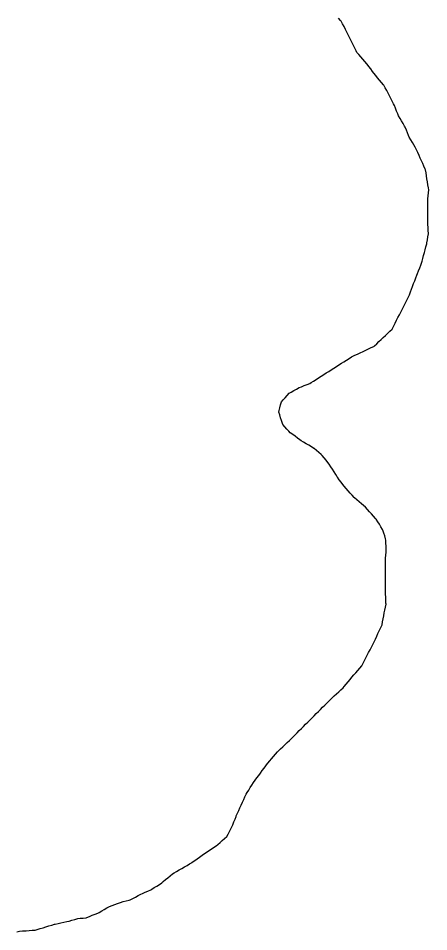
# Model space of a CAD drawing. Header units: millimetres. Extents: x 0 to 3094, y 578 to 2491.
# Drawn here: x 1405.1 to 1541.8, y 1329.4 to 1633.6 of the extents above; entities that cross this region are included whole.
import ezdxf

# ---------------------------------------------------------------- set-up
doc = ezdxf.new("R2010")
doc.units = ezdxf.units.MM
doc.layers.add('ALL_ISLANDS', color=7, linetype='Continuous')
doc.layers.add('OUTLINE_ISLAND_02', color=7, linetype='Continuous')

msp = doc.modelspace()

# ---------------------------------------------------------------- linework, layer by layer
at = {"layer": 'ALL_ISLANDS'}
msp.add_lwpolyline([(1404.5863, 1329.4194), (1405.5771, 1329.5552), (1406.5678, 1329.691), (1406.72, 1329.7009), (1407.718, 1329.7655), (1408.7159, 1329.8302), (1409.7138, 1329.8948), (1410.7117, 1329.9595), (1411.455, 1330.184), (1412.4123, 1330.4731), (1413.3695, 1330.7622), (1414.3268, 1331.0514), (1415.2841, 1331.3405), (1416.2414, 1331.6296), (1417.1987, 1331.9188), (1417.369, 1331.9547), (1418.3475, 1332.1611), (1419.326, 1332.3674), (1420.3044, 1332.5738), (1421.2829, 1332.7801), (1422.0156, 1332.9861), (1422.9783, 1333.2566), (1423.941, 1333.5272), (1424.9037, 1333.7978), (1425.7533, 1333.8848), (1426.7482, 1333.9866), (1427.743, 1334.0883), (1427.8979, 1334.1511), (1428.8247, 1334.5266), (1429.7516, 1334.902), (1430.6784, 1335.2775), (1431.6053, 1335.6529), (1432.0148, 1335.8786), (1432.8906, 1336.3612), (1433.7665, 1336.8438), (1434.6423, 1337.3264), (1435.5181, 1337.809), (1436.3361, 1338.1247), (1437.269, 1338.4848), (1438.2019, 1338.8449), (1439.1349, 1339.205), (1440.0881, 1339.4327), (1441.0608, 1339.6651), (1442.0334, 1339.8974), (1442.3301, 1340.0516), (1443.2173, 1340.5129), (1444.1046, 1340.9742), (1444.9918, 1341.4354), (1445.8791, 1341.8967), (1446.4558, 1342.1484), (1447.3724, 1342.5483), (1448.2889, 1342.9482), (1449.2055, 1343.3482), (1449.5613, 1343.5747), (1450.4049, 1344.1117), (1451.2484, 1344.6487), (1452.092, 1345.1857), (1452.9356, 1345.7227), (1453.4047, 1346.116), (1454.171, 1346.7585), (1454.9373, 1347.4009), (1455.7036, 1348.0434), (1456.4699, 1348.6859), (1456.9727, 1348.9791), (1457.8366, 1349.4827), (1458.7005, 1349.9864), (1459.5644, 1350.4901), (1460.4282, 1350.9938), (1461.2921, 1351.4974), (1462.156, 1352.0011), (1463.0199, 1352.5048), (1463.0565, 1352.5314), (1463.865, 1353.1199), (1464.6734, 1353.7085), (1465.4819, 1354.297), (1466.2904, 1354.8856), (1467.0988, 1355.4741), (1467.652, 1355.8377), (1468.4877, 1356.3869), (1469.3234, 1356.9361), (1470.1591, 1357.4853), (1470.9948, 1358.0345), (1471.5283, 1358.506), (1472.2776, 1359.1683), (1473.0269, 1359.8305), (1473.7762, 1360.4927), (1474.5255, 1361.155), (1474.9514, 1361.9565), (1475.4205, 1362.8396), (1475.8897, 1363.7227), (1476.3589, 1364.6058), (1476.5306, 1365.0367), (1476.901, 1365.9656), (1477.2714, 1366.8945), (1477.6417, 1367.8233), (1477.7057, 1367.9663), (1478.1138, 1368.8793), (1478.5219, 1369.7922), (1478.93, 1370.7052), (1479.3381, 1371.6181), (1479.7462, 1372.531), (1480.1543, 1373.444), (1480.5624, 1374.3569), (1480.9705, 1375.2698), (1481.28, 1375.7499), (1481.8219, 1376.5904), (1482.3638, 1377.4308), (1482.9057, 1378.2713), (1483.4475, 1379.1117), (1483.9865, 1379.843), (1484.5798, 1380.6479), (1485.1731, 1381.4529), (1485.7665, 1382.2579), (1486.3598, 1383.0629), (1486.9531, 1383.8678), (1487.5464, 1384.6728), (1488.1397, 1385.4778), (1488.171, 1385.5152), (1488.8123, 1386.2825), (1489.4536, 1387.0498), (1490.0949, 1387.8171), (1490.7362, 1388.5844), (1491.3775, 1389.3517), (1491.7088, 1389.6621), (1492.4387, 1390.3457), (1493.1686, 1391.0293), (1493.8984, 1391.7129), (1494.6283, 1392.3965), (1495.3581, 1393.0801), (1495.84, 1393.5615), (1496.5475, 1394.2683), (1497.255, 1394.975), (1497.9625, 1395.6817), (1498.6699, 1396.3885), (1499.3774, 1397.0952), (1500.0849, 1397.802), (1500.7923, 1398.5087), (1501.4998, 1399.2155), (1502.2073, 1399.9222), (1502.9148, 1400.6289), (1503.6222, 1401.3357), (1504.3297, 1402.0424), (1505.0372, 1402.7492), (1505.7446, 1403.4559), (1506.4521, 1404.1627), (1507.1596, 1404.8694), (1507.867, 1405.5761), (1508.5745, 1406.2829), (1509.282, 1406.9896), (1509.5827, 1407.2667), (1510.3181, 1407.9444), (1511.0535, 1408.622), (1511.7889, 1409.2996), (1512.5243, 1409.9773), (1513.2597, 1410.6549), (1513.638, 1411.1037), (1514.2825, 1411.8683), (1514.9271, 1412.6329), (1515.5716, 1413.3975), (1516.2161, 1414.1621), (1516.8606, 1414.9267), (1517.5051, 1415.6913), (1518.1496, 1416.4559), (1518.7942, 1417.2205), (1519.4387, 1417.9851), (1519.9002, 1418.8658), (1520.3644, 1419.7516), (1520.8285, 1420.6374), (1521.2926, 1421.5231), (1521.7568, 1422.4089), (1522.2209, 1423.2946), (1522.6851, 1424.1804), (1522.6959, 1424.2028), (1523.1296, 1425.1039), (1523.5634, 1426.0049), (1523.9972, 1426.9059), (1524.4309, 1427.8069), (1524.8647, 1428.708), (1525.2985, 1429.609), (1525.7322, 1430.51), (1526.166, 1431.411), (1526.2112, 1431.6435), (1526.4023, 1432.6251), (1526.5933, 1433.6067), (1526.7843, 1434.5882), (1526.9753, 1435.5698), (1527.1664, 1436.5514), (1527.3574, 1437.533), (1527.5484, 1438.5146), (1527.5307, 1438.8633), (1527.48, 1439.862), (1527.4293, 1440.8607), (1527.3786, 1441.8594), (1527.3779, 1442.037), (1527.3743, 1443.037), (1527.3706, 1444.037), (1527.367, 1445.037), (1527.3633, 1446.037), (1527.3597, 1447.037), (1527.356, 1448.0369), (1527.3523, 1449.0369), (1527.3487, 1450.0369), (1527.345, 1451.0369), (1527.3414, 1452.0369), (1527.3377, 1453.0369), (1527.4065, 1453.808), (1527.4954, 1454.804), (1527.5844, 1455.8001), (1527.5842, 1455.806), (1527.5667, 1456.8059), (1527.5491, 1457.8057), (1527.5315, 1458.8055), (1527.5139, 1459.8054), (1527.3766, 1460.2734), (1527.0951, 1461.233), (1526.8137, 1462.1926), (1526.5322, 1463.1522), (1526.3881, 1463.3902), (1525.8702, 1464.2456), (1525.3524, 1465.1011), (1524.8345, 1465.9565), (1524.3166, 1466.812), (1524.085, 1467.0679), (1523.4141, 1467.8095), (1522.7431, 1468.551), (1522.0722, 1469.2925), (1521.4013, 1470.034), (1520.7303, 1470.7755), (1520.0948, 1471.3137), (1519.3317, 1471.96), (1518.5686, 1472.6063), (1517.8055, 1473.2526), (1517.0424, 1473.8988), (1516.9201, 1474.0349), (1516.2514, 1474.7784), (1515.5827, 1475.522), (1514.9141, 1476.2655), (1514.2454, 1477.0091), (1513.5767, 1477.7526), (1513.149, 1478.3431), (1512.5625, 1479.153), (1511.9759, 1479.9629), (1511.3893, 1480.7728), (1511.323, 1480.8787), (1510.792, 1481.726), (1510.2609, 1482.5734), (1509.7299, 1483.4208), (1509.1989, 1484.2681), (1508.6679, 1485.1155), (1508.2058, 1485.68), (1507.5723, 1486.4537), (1506.9388, 1487.2275), (1506.3054, 1488.0013), (1505.9084, 1488.346), (1505.1534, 1489.0017), (1504.3983, 1489.6573), (1503.6433, 1490.313), (1503.5375, 1490.3767), (1502.6808, 1490.8924), (1501.824, 1491.4082), (1500.9673, 1491.9239), (1500.1106, 1492.4396), (1499.2538, 1492.9554), (1498.891, 1493.2208), (1498.084, 1493.8114), (1497.277, 1494.4019), (1496.47, 1494.9925), (1495.663, 1495.583), (1495.1889, 1496.1012), (1494.5137, 1496.8389), (1493.8386, 1497.5766), (1493.1635, 1498.3143), (1493.056, 1498.6638), (1492.7619, 1499.6196), (1492.4678, 1500.5754), (1492.1738, 1501.5312), (1491.8797, 1502.487), (1491.9938, 1502.956), (1492.2301, 1503.9277), (1492.4664, 1504.8993), (1492.7027, 1505.871), (1493.283, 1506.5087), (1493.956, 1507.2483), (1494.629, 1507.988), (1495.302, 1508.7276), (1496.0152, 1509.1334), (1496.8843, 1509.628), (1497.7534, 1510.1226), (1498.6226, 1510.6172), (1499.381, 1510.9193), (1500.31, 1511.2893), (1501.239, 1511.6594), (1502.168, 1512.0295), (1502.5782, 1512.2899), (1503.4225, 1512.8259), (1504.2667, 1513.3618), (1505.1109, 1513.8978), (1505.9552, 1514.4338), (1506.7994, 1514.9697), (1507.6437, 1515.5057), (1508.4879, 1516.0417), (1509.3321, 1516.5776), (1510.1764, 1517.1136), (1511.0206, 1517.6496), (1511.8649, 1518.1855), (1512.7091, 1518.7215), (1513.5533, 1519.2575), (1514.3976, 1519.7934), (1515.2418, 1520.3294), (1516.086, 1520.8653), (1516.2741, 1520.9536), (1517.1793, 1521.3786), (1518.0845, 1521.8036), (1518.9897, 1522.2286), (1519.8949, 1522.6536), (1520.8001, 1523.0786), (1521.7052, 1523.5036), (1522.6104, 1523.9286), (1523.5156, 1524.3536), (1523.7363, 1524.563), (1524.4618, 1525.2512), (1525.1873, 1525.9394), (1525.9128, 1526.6277), (1526.6382, 1527.3159), (1527.3637, 1528.0042), (1528.0892, 1528.6924), (1528.8147, 1529.3806), (1529.5402, 1530.0689), (1529.6924, 1530.3645), (1530.1502, 1531.2535), (1530.6081, 1532.1426), (1531.0659, 1533.0316), (1531.5238, 1533.9206), (1531.9816, 1534.8097), (1532.4394, 1535.6987), (1532.8973, 1536.5877), (1533.3551, 1537.4768), (1533.813, 1538.3658), (1534.2708, 1539.2548), (1534.7286, 1540.1439), (1535.1865, 1541.0329), (1535.3703, 1541.5354), (1535.7139, 1542.4746), (1536.0575, 1543.4137), (1536.4012, 1544.3528), (1536.7448, 1545.2919), (1537.0884, 1546.231), (1537.432, 1547.1701), (1537.7756, 1548.1092), (1538.0024, 1548.6463), (1538.3914, 1549.5676), (1538.7805, 1550.4888), (1539.1695, 1551.41), (1539.2567, 1551.7272), (1539.5217, 1552.6914), (1539.7867, 1553.6557), (1540.0517, 1554.6199), (1540.3167, 1555.5842), (1540.5817, 1556.5484), (1540.8467, 1557.5127), (1541.1117, 1558.4769), (1541.1712, 1558.8436), (1541.3313, 1559.8307), (1541.4914, 1560.8178), (1541.6515, 1561.8049), (1541.6428, 1561.989), (1541.5954, 1562.9879), (1541.5481, 1563.9868), (1541.5008, 1564.9856), (1541.4535, 1565.9845), (1541.4526, 1566.8313), (1541.4516, 1567.8313), (1541.4506, 1568.8313), (1541.4496, 1569.8313), (1541.4486, 1570.8313), (1541.4476, 1571.8313), (1541.4466, 1572.8313), (1541.5015, 1573.468), (1541.5875, 1574.4642), (1541.6734, 1575.4605), (1541.7594, 1576.4568), (1541.6448, 1577.1842), (1541.4891, 1578.172), (1541.3335, 1579.1599), (1541.1778, 1580.1477), (1541.0222, 1581.1355), (1540.8665, 1582.1233), (1540.7109, 1583.1111), (1540.5763, 1583.4109), (1540.1668, 1584.3233), (1539.7574, 1585.2356), (1539.3479, 1586.1479), (1538.9384, 1587.0602), (1538.529, 1587.9726), (1538.1195, 1588.8849), (1537.71, 1589.7972), (1537.3006, 1590.7095), (1536.846, 1591.4504), (1536.3231, 1592.3028), (1535.8002, 1593.1552), (1535.2773, 1594.0076), (1535.0569, 1594.556), (1534.684, 1595.4839), (1534.3111, 1596.4118), (1533.9382, 1597.3396), (1533.728, 1597.696), (1533.2198, 1598.5572), (1532.7117, 1599.4185), (1532.2035, 1600.2798), (1531.6954, 1601.141), (1531.4427, 1601.7794), (1531.0746, 1602.7092), (1530.7065, 1603.639), (1530.3385, 1604.5688), (1530.0615, 1605.1041), (1529.602, 1605.9923), (1529.1424, 1606.8804), (1528.6828, 1607.7686), (1528.2233, 1608.6567), (1527.7637, 1609.5449), (1527.3042, 1610.433), (1526.8446, 1611.3212), (1526.6876, 1611.5074), (1526.0432, 1612.2721), (1525.3988, 1613.0368), (1524.7543, 1613.8014), (1524.1099, 1614.5661), (1523.4655, 1615.3307), (1523.0257, 1615.9408), (1522.4409, 1616.752), (1521.8562, 1617.5632), (1521.2714, 1618.3744), (1521.1593, 1618.5024), (1520.5007, 1619.2549), (1519.8421, 1620.0074), (1519.1834, 1620.7599), (1518.5248, 1621.5123), (1517.8662, 1622.2648), (1517.602, 1622.79), (1517.1527, 1623.6833), (1516.7034, 1624.5767), (1516.254, 1625.4701), (1515.8047, 1626.3634), (1515.3553, 1627.2568), (1514.906, 1628.1501), (1514.4566, 1629.0435), (1514.0073, 1629.9369), (1513.558, 1630.8302), (1513.1086, 1631.7236), (1512.6593, 1632.6169), (1512.4028, 1632.9182), (1511.7546, 1633.6796)], dxfattribs=at)
at = {"layer": 'OUTLINE_ISLAND_02'}
msp.add_lwpolyline([(1404.5863, 1329.4194), (1405.5771, 1329.5552), (1406.5678, 1329.691), (1406.72, 1329.7009), (1407.718, 1329.7655), (1408.7159, 1329.8302), (1409.7138, 1329.8948), (1410.7117, 1329.9595), (1411.455, 1330.184), (1412.4123, 1330.4731), (1413.3695, 1330.7622), (1414.3268, 1331.0514), (1415.2841, 1331.3405), (1416.2414, 1331.6296), (1417.1987, 1331.9188), (1417.369, 1331.9547), (1418.3475, 1332.1611), (1419.326, 1332.3674), (1420.3044, 1332.5738), (1421.2829, 1332.7801), (1422.0156, 1332.9861), (1422.9783, 1333.2566), (1423.941, 1333.5272), (1424.9037, 1333.7978), (1425.7533, 1333.8848), (1426.7482, 1333.9866), (1427.743, 1334.0883), (1427.8979, 1334.1511), (1428.8247, 1334.5266), (1429.7516, 1334.902), (1430.6784, 1335.2775), (1431.6053, 1335.6529), (1432.0148, 1335.8786), (1432.8906, 1336.3612), (1433.7665, 1336.8438), (1434.6423, 1337.3264), (1435.5181, 1337.809), (1436.3361, 1338.1247), (1437.269, 1338.4848), (1438.2019, 1338.8449), (1439.1349, 1339.205), (1440.0881, 1339.4327), (1441.0608, 1339.6651), (1442.0334, 1339.8974), (1442.3301, 1340.0516), (1443.2173, 1340.5129), (1444.1046, 1340.9742), (1444.9918, 1341.4354), (1445.8791, 1341.8967), (1446.4558, 1342.1484), (1447.3724, 1342.5483), (1448.2889, 1342.9482), (1449.2055, 1343.3482), (1449.5613, 1343.5747), (1450.4049, 1344.1117), (1451.2484, 1344.6487), (1452.092, 1345.1857), (1452.9356, 1345.7227), (1453.4047, 1346.116), (1454.171, 1346.7585), (1454.9373, 1347.4009), (1455.7036, 1348.0434), (1456.4699, 1348.6859), (1456.9727, 1348.9791), (1457.8366, 1349.4827), (1458.7005, 1349.9864), (1459.5644, 1350.4901), (1460.4282, 1350.9938), (1461.2921, 1351.4974), (1462.156, 1352.0011), (1463.0199, 1352.5048), (1463.0565, 1352.5314), (1463.865, 1353.1199), (1464.6734, 1353.7085), (1465.4819, 1354.297), (1466.2904, 1354.8856), (1467.0988, 1355.4741), (1467.652, 1355.8377), (1468.4877, 1356.3869), (1469.3234, 1356.9361), (1470.1591, 1357.4853), (1470.9948, 1358.0345), (1471.5283, 1358.506), (1472.2776, 1359.1683), (1473.0269, 1359.8305), (1473.7762, 1360.4927), (1474.5255, 1361.155), (1474.9514, 1361.9565), (1475.4205, 1362.8396), (1475.8897, 1363.7227), (1476.3589, 1364.6058), (1476.5306, 1365.0367), (1476.901, 1365.9656), (1477.2714, 1366.8945), (1477.6417, 1367.8233), (1477.7057, 1367.9663), (1478.1138, 1368.8793), (1478.5219, 1369.7922), (1478.93, 1370.7052), (1479.3381, 1371.6181), (1479.7462, 1372.531), (1480.1543, 1373.444), (1480.5624, 1374.3569), (1480.9705, 1375.2698), (1481.28, 1375.7499), (1481.8219, 1376.5904), (1482.3638, 1377.4308), (1482.9057, 1378.2713), (1483.4475, 1379.1117), (1483.9865, 1379.843), (1484.5798, 1380.6479), (1485.1731, 1381.4529), (1485.7665, 1382.2579), (1486.3598, 1383.0629), (1486.9531, 1383.8678), (1487.5464, 1384.6728), (1488.1397, 1385.4778), (1488.171, 1385.5152), (1488.8123, 1386.2825), (1489.4536, 1387.0498), (1490.0949, 1387.8171), (1490.7362, 1388.5844), (1491.3775, 1389.3517), (1491.7088, 1389.6621), (1492.4387, 1390.3457), (1493.1686, 1391.0293), (1493.8984, 1391.7129), (1494.6283, 1392.3965), (1495.3581, 1393.0801), (1495.84, 1393.5615), (1496.5475, 1394.2683), (1497.255, 1394.975), (1497.9625, 1395.6817), (1498.6699, 1396.3885), (1499.3774, 1397.0952), (1500.0849, 1397.802), (1500.7923, 1398.5087), (1501.4998, 1399.2155), (1502.2073, 1399.9222), (1502.9148, 1400.6289), (1503.6222, 1401.3357), (1504.3297, 1402.0424), (1505.0372, 1402.7492), (1505.7446, 1403.4559), (1506.4521, 1404.1627), (1507.1596, 1404.8694), (1507.867, 1405.5761), (1508.5745, 1406.2829), (1509.282, 1406.9896), (1509.5827, 1407.2667), (1510.3181, 1407.9444), (1511.0535, 1408.622), (1511.7889, 1409.2996), (1512.5243, 1409.9773), (1513.2597, 1410.6549), (1513.638, 1411.1037), (1514.2825, 1411.8683), (1514.9271, 1412.6329), (1515.5716, 1413.3975), (1516.2161, 1414.1621), (1516.8606, 1414.9267), (1517.5051, 1415.6913), (1518.1496, 1416.4559), (1518.7942, 1417.2205), (1519.4387, 1417.9851), (1519.9002, 1418.8658), (1520.3644, 1419.7516), (1520.8285, 1420.6374), (1521.2926, 1421.5231), (1521.7568, 1422.4089), (1522.2209, 1423.2946), (1522.6851, 1424.1804), (1522.6959, 1424.2028), (1523.1296, 1425.1039), (1523.5634, 1426.0049), (1523.9972, 1426.9059), (1524.4309, 1427.8069), (1524.8647, 1428.708), (1525.2985, 1429.609), (1525.7322, 1430.51), (1526.166, 1431.411), (1526.2112, 1431.6435), (1526.4023, 1432.6251), (1526.5933, 1433.6067), (1526.7843, 1434.5882), (1526.9753, 1435.5698), (1527.1664, 1436.5514), (1527.3574, 1437.533), (1527.5484, 1438.5146), (1527.5307, 1438.8633), (1527.48, 1439.862), (1527.4293, 1440.8607), (1527.3786, 1441.8594), (1527.3779, 1442.037), (1527.3743, 1443.037), (1527.3706, 1444.037), (1527.367, 1445.037), (1527.3633, 1446.037), (1527.3597, 1447.037), (1527.356, 1448.0369), (1527.3523, 1449.0369), (1527.3487, 1450.0369), (1527.345, 1451.0369), (1527.3414, 1452.0369), (1527.3377, 1453.0369), (1527.4065, 1453.808), (1527.4954, 1454.804), (1527.5844, 1455.8001), (1527.5842, 1455.806), (1527.5667, 1456.8059), (1527.5491, 1457.8057), (1527.5315, 1458.8055), (1527.5139, 1459.8054), (1527.3766, 1460.2734), (1527.0951, 1461.233), (1526.8137, 1462.1926), (1526.5322, 1463.1522), (1526.3881, 1463.3902), (1525.8702, 1464.2456), (1525.3524, 1465.1011), (1524.8345, 1465.9565), (1524.3166, 1466.812), (1524.085, 1467.0679), (1523.4141, 1467.8095), (1522.7431, 1468.551), (1522.0722, 1469.2925), (1521.4013, 1470.034), (1520.7303, 1470.7755), (1520.0948, 1471.3137), (1519.3317, 1471.96), (1518.5686, 1472.6063), (1517.8055, 1473.2526), (1517.0424, 1473.8988), (1516.9201, 1474.0349), (1516.2514, 1474.7784), (1515.5827, 1475.522), (1514.9141, 1476.2655), (1514.2454, 1477.0091), (1513.5767, 1477.7526), (1513.149, 1478.3431), (1512.5625, 1479.153), (1511.9759, 1479.9629), (1511.3893, 1480.7728), (1511.323, 1480.8787), (1510.792, 1481.726), (1510.2609, 1482.5734), (1509.7299, 1483.4208), (1509.1989, 1484.2681), (1508.6679, 1485.1155), (1508.2058, 1485.68), (1507.5723, 1486.4537), (1506.9388, 1487.2275), (1506.3054, 1488.0013), (1505.9084, 1488.346), (1505.1534, 1489.0017), (1504.3983, 1489.6573), (1503.6433, 1490.313), (1503.5375, 1490.3767), (1502.6808, 1490.8924), (1501.824, 1491.4082), (1500.9673, 1491.9239), (1500.1106, 1492.4396), (1499.2538, 1492.9554), (1498.891, 1493.2208), (1498.084, 1493.8114), (1497.277, 1494.4019), (1496.47, 1494.9925), (1495.663, 1495.583), (1495.1889, 1496.1012), (1494.5137, 1496.8389), (1493.8386, 1497.5766), (1493.1635, 1498.3143), (1493.056, 1498.6638), (1492.7619, 1499.6196), (1492.4678, 1500.5754), (1492.1738, 1501.5312), (1491.8797, 1502.487), (1491.9938, 1502.956), (1492.2301, 1503.9277), (1492.4664, 1504.8993), (1492.7027, 1505.871), (1493.283, 1506.5087), (1493.956, 1507.2483), (1494.629, 1507.988), (1495.302, 1508.7276), (1496.0152, 1509.1334), (1496.8843, 1509.628), (1497.7534, 1510.1226), (1498.6226, 1510.6172), (1499.381, 1510.9193), (1500.31, 1511.2893), (1501.239, 1511.6594), (1502.168, 1512.0295), (1502.5782, 1512.2899), (1503.4225, 1512.8259), (1504.2667, 1513.3618), (1505.1109, 1513.8978), (1505.9552, 1514.4338), (1506.7994, 1514.9697), (1507.6437, 1515.5057), (1508.4879, 1516.0417), (1509.3321, 1516.5776), (1510.1764, 1517.1136), (1511.0206, 1517.6496), (1511.8649, 1518.1855), (1512.7091, 1518.7215), (1513.5533, 1519.2575), (1514.3976, 1519.7934), (1515.2418, 1520.3294), (1516.086, 1520.8653), (1516.2741, 1520.9536), (1517.1793, 1521.3786), (1518.0845, 1521.8036), (1518.9897, 1522.2286), (1519.8949, 1522.6536), (1520.8001, 1523.0786), (1521.7052, 1523.5036), (1522.6104, 1523.9286), (1523.5156, 1524.3536), (1523.7363, 1524.563), (1524.4618, 1525.2512), (1525.1873, 1525.9394), (1525.9128, 1526.6277), (1526.6382, 1527.3159), (1527.3637, 1528.0042), (1528.0892, 1528.6924), (1528.8147, 1529.3806), (1529.5402, 1530.0689), (1529.6924, 1530.3645), (1530.1502, 1531.2535), (1530.6081, 1532.1426), (1531.0659, 1533.0316), (1531.5238, 1533.9206), (1531.9816, 1534.8097), (1532.4394, 1535.6987), (1532.8973, 1536.5877), (1533.3551, 1537.4768), (1533.813, 1538.3658), (1534.2708, 1539.2548), (1534.7286, 1540.1439), (1535.1865, 1541.0329), (1535.3703, 1541.5354), (1535.7139, 1542.4746), (1536.0575, 1543.4137), (1536.4012, 1544.3528), (1536.7448, 1545.2919), (1537.0884, 1546.231), (1537.432, 1547.1701), (1537.7756, 1548.1092), (1538.0024, 1548.6463), (1538.3914, 1549.5676), (1538.7805, 1550.4888), (1539.1695, 1551.41), (1539.2567, 1551.7272), (1539.5217, 1552.6914), (1539.7867, 1553.6557), (1540.0517, 1554.6199), (1540.3167, 1555.5842), (1540.5817, 1556.5484), (1540.8467, 1557.5127), (1541.1117, 1558.4769), (1541.1712, 1558.8436), (1541.3313, 1559.8307), (1541.4914, 1560.8178), (1541.6515, 1561.8049), (1541.6428, 1561.989), (1541.5954, 1562.9879), (1541.5481, 1563.9868), (1541.5008, 1564.9856), (1541.4535, 1565.9845), (1541.4526, 1566.8313), (1541.4516, 1567.8313), (1541.4506, 1568.8313), (1541.4496, 1569.8313), (1541.4486, 1570.8313), (1541.4476, 1571.8313), (1541.4466, 1572.8313), (1541.5015, 1573.468), (1541.5875, 1574.4642), (1541.6734, 1575.4605), (1541.7594, 1576.4568), (1541.6448, 1577.1842), (1541.4891, 1578.172), (1541.3335, 1579.1599), (1541.1778, 1580.1477), (1541.0222, 1581.1355), (1540.8665, 1582.1233), (1540.7109, 1583.1111), (1540.5763, 1583.4109), (1540.1668, 1584.3233), (1539.7574, 1585.2356), (1539.3479, 1586.1479), (1538.9384, 1587.0602), (1538.529, 1587.9726), (1538.1195, 1588.8849), (1537.71, 1589.7972), (1537.3006, 1590.7095), (1536.846, 1591.4504), (1536.3231, 1592.3028), (1535.8002, 1593.1552), (1535.2773, 1594.0076), (1535.0569, 1594.556), (1534.684, 1595.4839), (1534.3111, 1596.4118), (1533.9382, 1597.3396), (1533.728, 1597.696), (1533.2198, 1598.5572), (1532.7117, 1599.4185), (1532.2035, 1600.2798), (1531.6954, 1601.141), (1531.4427, 1601.7794), (1531.0746, 1602.7092), (1530.7065, 1603.639), (1530.3385, 1604.5688), (1530.0615, 1605.1041), (1529.602, 1605.9923), (1529.1424, 1606.8804), (1528.6828, 1607.7686), (1528.2233, 1608.6567), (1527.7637, 1609.5449), (1527.3042, 1610.433), (1526.8446, 1611.3212), (1526.6876, 1611.5074), (1526.0432, 1612.2721), (1525.3988, 1613.0368), (1524.7543, 1613.8014), (1524.1099, 1614.5661), (1523.4655, 1615.3307), (1523.0257, 1615.9408), (1522.4409, 1616.752), (1521.8562, 1617.5632), (1521.2714, 1618.3744), (1521.1593, 1618.5024), (1520.5007, 1619.2549), (1519.8421, 1620.0074), (1519.1834, 1620.7599), (1518.5248, 1621.5123), (1517.8662, 1622.2648), (1517.602, 1622.79), (1517.1527, 1623.6833), (1516.7034, 1624.5767), (1516.254, 1625.4701), (1515.8047, 1626.3634), (1515.3553, 1627.2568), (1514.906, 1628.1501), (1514.4566, 1629.0435), (1514.0073, 1629.9369), (1513.558, 1630.8302), (1513.1086, 1631.7236), (1512.6593, 1632.6169), (1512.4028, 1632.9182), (1511.7546, 1633.6796)], dxfattribs=at)

doc.saveas('drawing.dxf')
